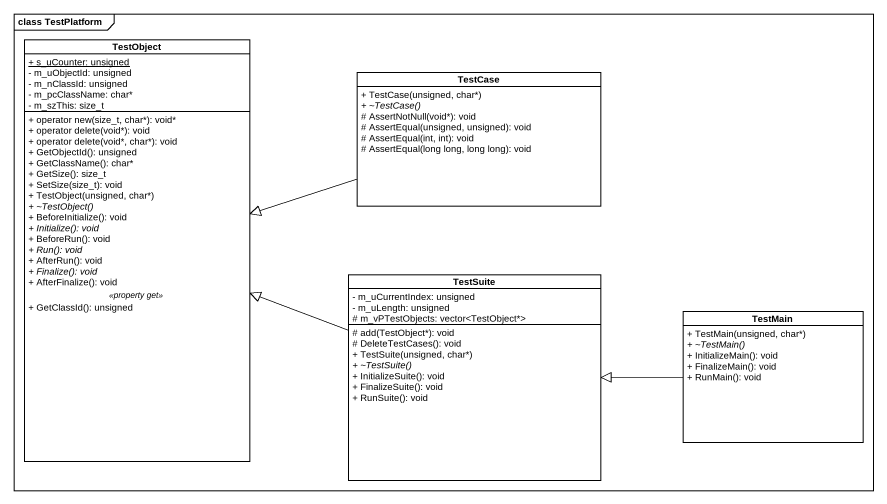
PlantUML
@startuml
mainframe class TestPlatform
hide circle
hide empty members
skinparam classAttributeIconSize 0
class TestObject {
  {static} + s_uCounter: unsigned
  - m_uObjectId: unsigned
  - m_nClassId: unsigned
  - m_pcClassName: char*
  - m_szThis: size_t
  --
  + operator new(size_t, char*): void*
  + operator delete(void*): void
  + operator delete(void*, char*): void
  + GetObjectId(): unsigned
  + GetClassName(): char*
  + GetSize(): size_t
  + SetSize(size_t): void
  + TestObject(unsigned, char*)
  {abstract} + ~TestObject()
  + BeforeInitialize(): void
  {abstract} + Initialize(): void
  + BeforeRun(): void
  {abstract} + Run(): void
  + AfterRun(): void
  {abstract} + Finalize(): void
  + AfterFinalize(): void
  .. <<property get>> ..
  + GetClassId(): unsigned
}
class TestCase {
  + TestCase(unsigned, char*)
  {abstract} + ~TestCase()
  # AssertNotNull(void*): void
  # AssertEqual(unsigned, unsigned): void
  # AssertEqual(int, int): void
  # AssertEqual(long long, long long): void
}
class TestSuite {
  - m_uCurrentIndex: unsigned
  - m_uLength: unsigned
  # m_vPTestObjects: vector<TestObject*>
  # add(TestObject*): void
  # DeleteTestCases(): void
  + TestSuite(unsigned, char*)
  {abstract} + ~TestSuite()
  + InitializeSuite(): void
  + FinalizeSuite(): void
  + RunSuite(): void
}
class TestMain {
  + TestMain(unsigned, char*)
  {abstract} + ~TestMain()
  + InitializeMain(): void
  + FinalizeMain(): void
  + RunMain(): void
}
TestCase -left-|> TestObject
TestSuite -left-|> TestObject
TestMain -left-|> TestSuite
@enduml
